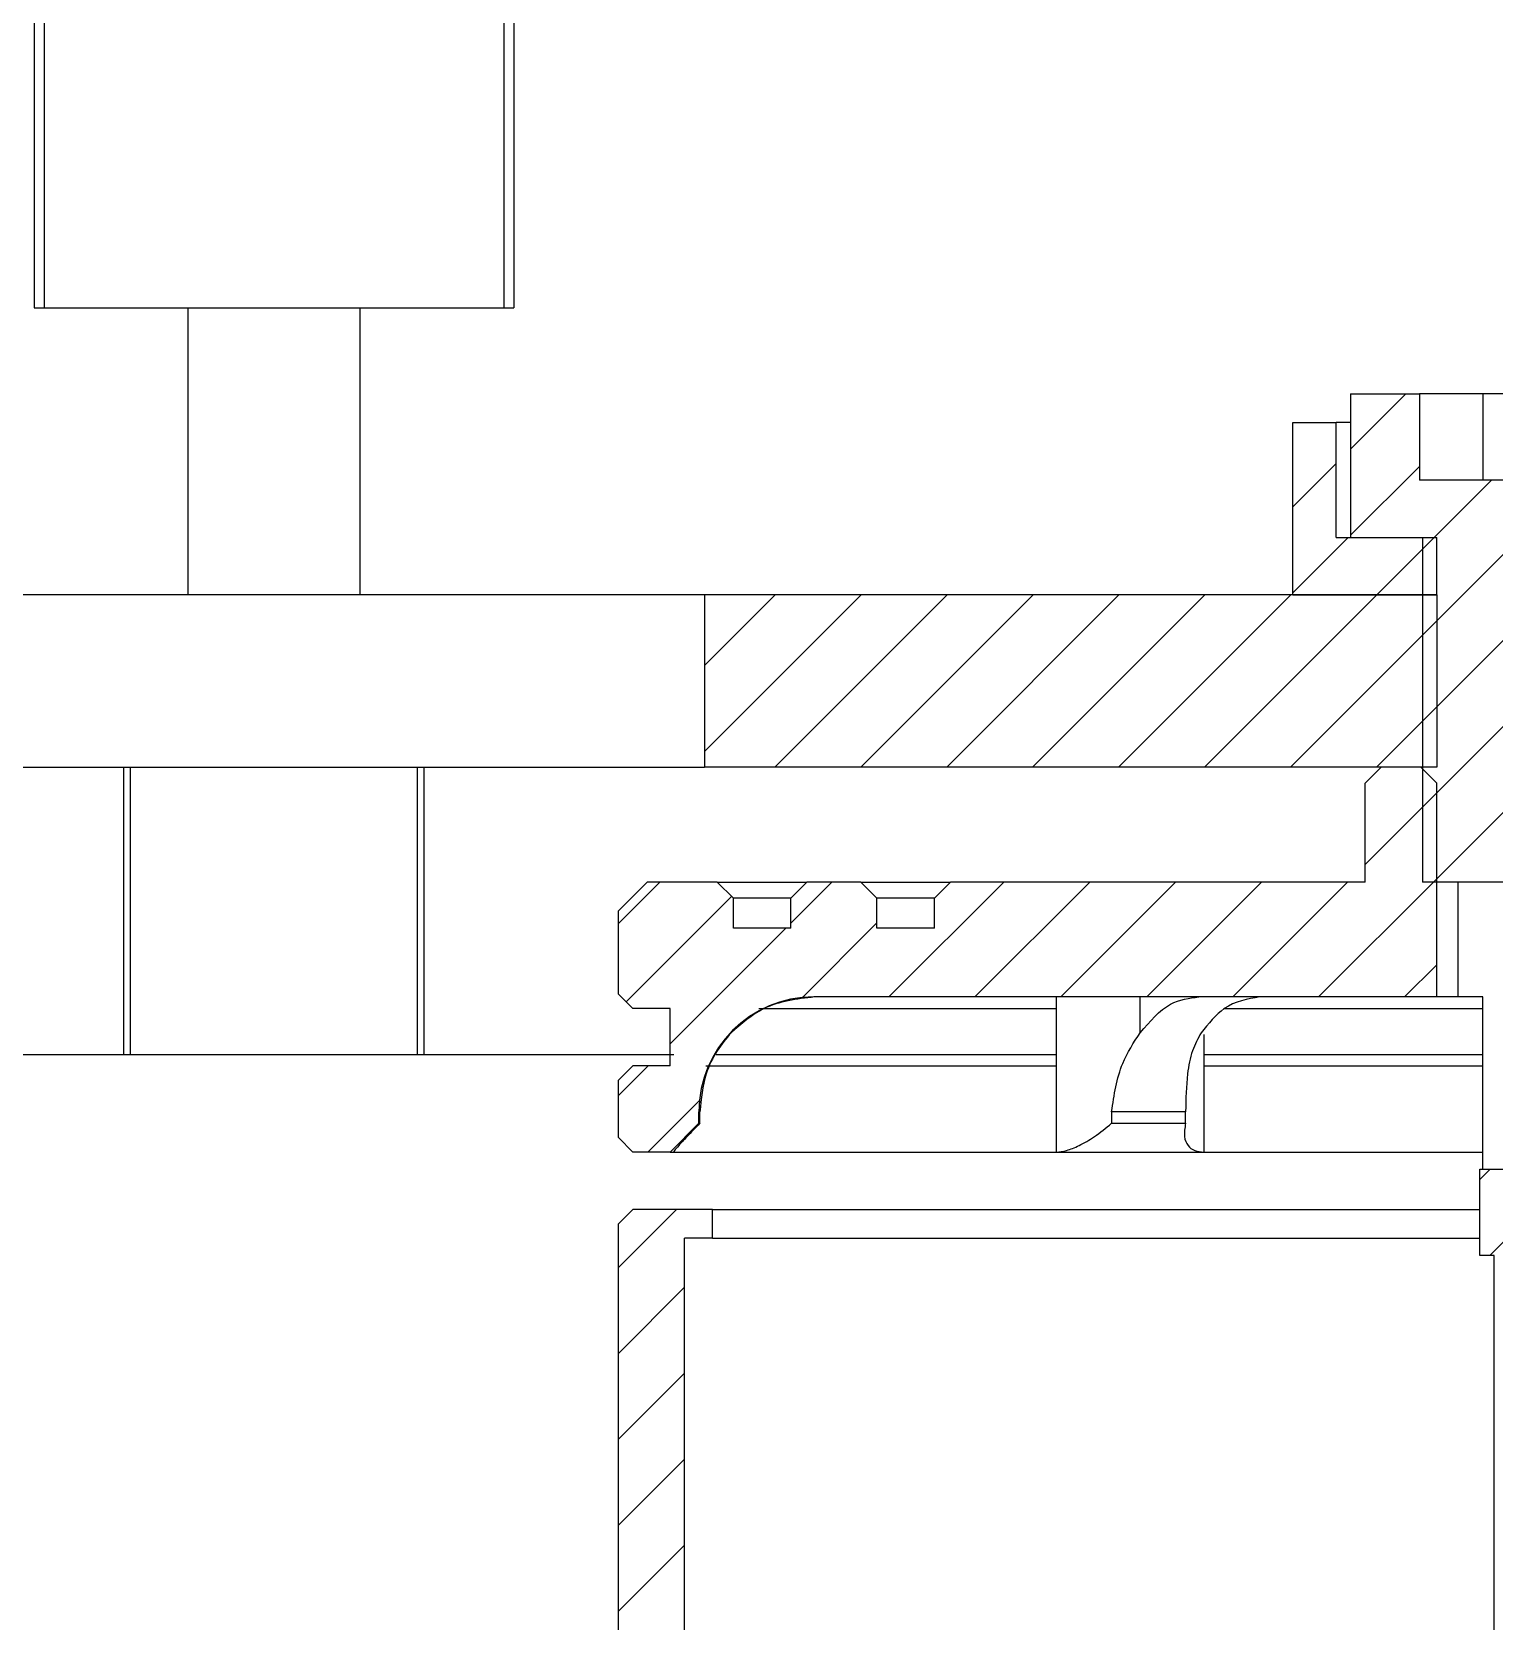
# Model space of a CAD drawing. Header units: millimetres. Extents: x 0 to 1189, y 0 to 841.
# Drawn here: x 561.1 to 637.5, y 613.1 to 696.1 of the extents above; entities that cross this region are included whole.
import ezdxf

# ---------------------------------------------------------------- set-up
doc = ezdxf.new("R2010")
doc.units = ezdxf.units.MM
doc.layers.add('10', color=7, linetype='Continuous')
doc.dimstyles.new('SLDDIMSTYLE0', dxfattribs={"dimtxt": 0.18, "dimasz": 1.016, "dimexe": 0, "dimexo": 0.0625, "dimgap": 0, "dimtad": 0, "dimtih": 1, "dimtoh": 1, "dimdec": 0, "dimrnd": 1e-09, "dimzin": 0, "dimdsep": 46, "dimtxsty": 'Standard', "dimblk1": 'DOT', "dimblk2": 'DOT', "dimsah": 1, "dimcen": 0.09, "dimadec": 0, "dimazin": 0, "dimtfac": 1.016, "dimtdec": 0, "dimtofl": 0, "dimtmove": 0, "dimatfit": 3, "dimldrblk": 'DOT', "dimfxl": 0, "dimfrac": 2, "dimtolj": 1, "dimtzin": 0, "dimarcsym": 0})

# ---------------------------------------------------------------- blocks, each defined once
blk = doc.blocks.new('SW_HATCH_0')
at = {"color": 0, "linetype": 'Continuous', "lineweight": 18}
for p, q in [((117.888, 522), (115.003, 519.114)), ((114.253, 518.364), (111.98, 516.092)), ((118.594, 518.215), (115.003, 514.624)), ((122.369, 517.5), (118.753, 513.884)), ((126.859, 517.5), (118.753, 509.394)), ((114.879, 514.5), (111.98, 511.602)), ((119.369, 514.5), (116.369, 511.5)), ((127.753, 513.904), (118.753, 504.904)), ((84.938, 511.5), (81.253, 507.815)), ((89.428, 511.5), (81.253, 503.325)), ((93.918, 511.5), (84.918, 502.5)), ((98.408, 511.5), (89.408, 502.5)), ((102.898, 511.5), (93.898, 502.5)), ((107.388, 511.5), (98.388, 502.5)), ((111.879, 511.5), (102.879, 502.5)), ((116.369, 511.5), (107.369, 502.5)), ((119.503, 510.144), (111.859, 502.5)), ((127.753, 509.413), (118.753, 500.413)), ((119.503, 505.654), (116.349, 502.5)), ((127.753, 504.923), (119.329, 496.5)), ((119.503, 501.164), (115.753, 497.414)), ((78.918, 496.5), (76.753, 494.334)), ((87.898, 496.5), (85.753, 494.354)), ((96.879, 496.5), (90.879, 490.5)), ((101.369, 496.5), (95.369, 490.5)), ((105.859, 496.5), (99.859, 490.5)), ((110.349, 496.5), (104.349, 490.5)), ((114.839, 496.5), (108.839, 490.5)), ((119.503, 496.674), (113.329, 490.5)), ((82.661, 495.753), (77.155, 490.247)), ((85.498, 494.1), (79.453, 488.054)), ((90.253, 494.364), (86.359, 490.471)), ((119.503, 492.184), (117.819, 490.5)), ((78.298, 486.9), (76.753, 485.354)), ((80.982, 485.093), (78.288, 482.4)), ((122.29, 481.5), (121.753, 480.963)), ((126.78, 481.5), (122.28, 477)), ((79.779, 479.4), (76.753, 476.374)), ((80.203, 475.334), (76.753, 471.884)), ((80.203, 470.844), (76.753, 467.394)), ((80.203, 466.354), (76.753, 462.904)), ((80.203, 461.863), (76.753, 458.413))]:
    blk.add_line(p, q, dxfattribs=at)
blk = doc.blocks.new('_Dot')
at = {"color": 0, "linetype": 'ByBlock', "lineweight": -2}
blk.add_line((-0.5, 0), (-1, 0), dxfattribs=at)
at = {"color": 0, "linetype": 'ByBlock', "const_width": 0.5}
blk.add_lwpolyline([(-0.25, 0, 1), (0.25, 0, 1)], format="xyb", close=True, dxfattribs=at)

msp = doc.modelspace()

# ---------------------------------------------------------------- linework, layer by layer
at = {"color": 7, "linetype": 'Continuous', "lineweight": 25}
for p, q in [((561.191, 696.667), (561.191, 681.667)), ((561.721, 696.667), (561.721, 681.667)), ((585.721, 696.667), (585.721, 681.667)), ((586.251, 696.667), (586.251, 681.667)), ((561.191, 681.667), (561.721, 681.667)), ((561.721, 681.667), (585.721, 681.667)), ((569.221, 681.667), (569.221, 666.667)), ((578.221, 666.667), (578.221, 681.667)), ((585.721, 681.667), (586.251, 681.667)), ((629.971, 677.167), (629.971, 669.667)), ((629.971, 677.167), (633.562, 677.167)), ((633.562, 677.167), (633.562, 672.667)), ((636.876, 677.167), (633.562, 677.167)), ((636.876, 677.167), (636.876, 672.667)), ((641.895, 677.167), (636.876, 677.167)), ((626.949, 666.667), (626.949, 675.667)), ((626.949, 675.667), (629.221, 675.667)), ((629.221, 669.667), (629.221, 675.667)), ((629.971, 675.667), (629.221, 675.667)), ((642.879, 672.667), (633.562, 672.667)), ((629.221, 669.667), (634.471, 669.667)), ((629.971, 669.667), (633.721, 669.667)), ((633.721, 669.667), (633.721, 651.667)), ((634.471, 666.667), (634.471, 669.667)), ((596.221, 666.667), (551.221, 666.667)), ((596.221, 666.667), (596.221, 657.667)), ((634.471, 666.667), (596.221, 666.667)), ((626.949, 666.667), (634.471, 666.667)), ((634.471, 666.667), (634.471, 657.667)), ((551.221, 657.667), (596.221, 657.667)), ((565.88, 642.667), (565.88, 657.667)), ((566.221, 642.667), (566.221, 657.667)), ((581.221, 642.667), (581.221, 657.667)), ((581.561, 642.667), (581.561, 657.667)), ((634.471, 657.667), (596.221, 657.667)), ((630.721, 656.829), (631.559, 657.667)), ((633.633, 657.667), (631.559, 657.667)), ((634.471, 656.829), (633.633, 657.667)), ((630.721, 651.667), (630.721, 656.829)), ((634.471, 645.667), (634.471, 656.829)), ((591.721, 650.167), (593.221, 651.667)), ((596.883, 651.667), (593.221, 651.667)), ((597.721, 650.829), (596.883, 651.667)), ((596.883, 651.667), (601.559, 651.667)), ((600.721, 650.829), (601.559, 651.667)), ((604.383, 651.667), (601.559, 651.667)), ((605.221, 650.829), (604.383, 651.667)), ((604.383, 651.667), (609.059, 651.667)), ((608.221, 650.829), (609.059, 651.667)), ((630.721, 651.667), (609.059, 651.667)), ((642.721, 651.667), (633.721, 651.667)), ((635.573, 651.667), (635.573, 645.667)), ((591.721, 645.817), (591.721, 650.167)), ((597.721, 649.267), (597.721, 650.829)), ((600.721, 649.267), (600.721, 650.829)), ((605.221, 649.267), (605.221, 650.829)), ((608.221, 649.267), (608.221, 650.829)), ((600.721, 649.267), (597.721, 649.267)), ((608.221, 649.267), (605.221, 649.267)), ((592.471, 645.067), (591.721, 645.817)), ((594.421, 645.067), (592.471, 645.067)), ((594.421, 642.067), (594.421, 645.067)), ((599.048, 645.067), (614.588, 645.067)), ((634.471, 645.667), (601.921, 645.667)), ((614.588, 645.667), (614.588, 645.067)), ((614.588, 645.067), (614.588, 642.067)), ((618.969, 643.793), (618.969, 645.667)), ((623.335, 645.067), (636.883, 645.067)), ((635.573, 645.667), (634.471, 645.667)), ((636.883, 645.667), (635.573, 645.667)), ((636.883, 636.667), (636.883, 645.667)), ((622.309, 642.067), (622.309, 643.712)), ((549.502, 642.667), (565.88, 642.667)), ((565.88, 642.667), (566.221, 642.667)), ((566.221, 642.667), (581.221, 642.667)), ((581.221, 642.667), (581.561, 642.667)), ((581.561, 642.667), (594.612, 642.667)), ((596.819, 642.667), (614.588, 642.667)), ((622.309, 642.667), (636.883, 642.667)), ((591.721, 641.317), (592.471, 642.067)), ((594.421, 642.067), (592.471, 642.067)), ((596.283, 642.067), (614.588, 642.067)), ((614.588, 642.067), (614.588, 637.567)), ((622.309, 637.567), (622.309, 642.067)), ((622.309, 642.067), (636.883, 642.067)), ((591.721, 638.317), (591.721, 641.317)), ((595.921, 639.067), (595.921, 639.667)), ((595.972, 639.667), (595.921, 639.667)), ((595.972, 639.067), (595.972, 639.667)), ((621.346, 639.667), (617.478, 639.667)), ((617.478, 639.667), (617.478, 639.067)), ((621.346, 639.067), (621.346, 639.667)), ((594.421, 637.567), (595.921, 639.067)), ((595.921, 639.067), (595.972, 639.067)), ((617.478, 639.067), (621.346, 639.067)), ((592.471, 637.567), (591.721, 638.317)), ((594.421, 637.567), (592.471, 637.567)), ((594.421, 637.567), (594.612, 637.567)), ((594.612, 637.567), (614.588, 637.567)), ((614.588, 637.567), (622.309, 637.567)), ((622.309, 637.567), (636.883, 637.567)), ((636.721, 632.167), (636.721, 636.667)), ((636.721, 636.667), (641.97, 636.667)), ((591.721, 633.817), (592.471, 634.567)), ((596.626, 634.567), (592.471, 634.567)), ((596.626, 633.067), (596.626, 634.567)), ((596.626, 634.567), (636.721, 634.567)), ((591.721, 584.917), (591.721, 633.817)), ((595.171, 584.167), (595.171, 633.067)), ((596.626, 633.067), (595.171, 633.067)), ((596.626, 633.067), (636.721, 633.067)), ((637.471, 632.167), (636.721, 632.167)), ((637.471, 573.667), (637.471, 632.167))]:
    msp.add_line(p, q, dxfattribs=at)
at = {"color": 7, "linetype": 'Continuous', "lineweight": 25, "flags": 128}
for points in [[(600.721, 650.829), (599.171, 650.829), (598.084, 650.829), (597.721, 650.829)], [(608.221, 650.829), (606.625, 650.829), (605.573, 650.829), (605.221, 650.829)]]:
    msp.add_lwpolyline(points, dxfattribs=at)
at = {"color": 7, "linetype": 'Continuous', "lineweight": 25}
msp.add_arc((601.921, 639.667), 6, 90, 180, dxfattribs=at)
for points, knots in [([(601.958, 645.667), (601.036, 645.556), (599.387, 645.357), (598.147, 644.271), (597.6, 643.793)], [0, 0, 0, 0, 0.559717, 1, 1, 1, 1]), ([(618.969, 643.793), (619.473, 644.385), (620.375, 645.445), (621.534, 645.599), (622.046, 645.667)], [0, 0, 0, 0, 0.558537, 1, 1, 1, 1]), ([(625.232, 645.667), (624.581, 645.556), (623.417, 645.357), (622.541, 644.271), (622.155, 643.793)], [0, 0, 0, 0, 0.559717, 1, 1, 1, 1]), ([(597.6, 643.793), (597.347, 643.49), (596.804, 642.841), (596.146, 641.469), (596.037, 640.342), (595.972, 639.667)], [0, 0, 0, 0, 0.259281, 0.556613, 1, 1, 1, 1]), ([(617.478, 639.667), (617.613, 640.546), (617.849, 642.08), (618.634, 643.28), (618.969, 643.793)], [0, 0, 0, 0, 0.572831, 1, 1, 1, 1]), ([(622.155, 643.793), (621.991, 643.49), (621.639, 642.841), (621.385, 641.469), (621.36, 640.342), (621.346, 639.667)], [0, 0, 0, 0, 0.259281, 0.556613, 1, 1, 1, 1]), ([(595.972, 639.067), (595.737, 638.827), (595.307, 638.386), (594.863, 637.906), (594.615, 637.62), (594.613, 637.584), (594.612, 637.567)], [0, 0, 0, 0, 0.316034, 0.580136, 0.797272, 1, 1, 1, 1]), ([(614.588, 637.567), (614.762, 637.584), (615.122, 637.62), (615.827, 637.906), (616.647, 638.386), (617.185, 638.827), (617.478, 639.067)], [0, 0, 0, 0, 0.202716, 0.419864, 0.683947, 1, 1, 1, 1]), ([(621.346, 639.067), (621.307, 638.827), (621.236, 638.386), (621.428, 637.906), (621.78, 637.62), (622.137, 637.584), (622.309, 637.567)], [0, 0, 0, 0, 0.316034, 0.580136, 0.797272, 1, 1, 1, 1])]:
    msp.add_open_spline(points, degree=3, knots=knots, dxfattribs=at)

# ---------------------------------------------------------------- block references
at = {"color": 7, "linetype": 'Continuous', "lineweight": 18}
msp.add_blockref('SW_HATCH_0', (514.968, 155.167), dxfattribs=at)

# ---------------------------------------------------------------- leaders
at = {"layer": '10'}
msp.add_leader([(614.329, 540.819), (838.69, 633.564)], dimstyle='SLDDIMSTYLE0', dxfattribs=at)

doc.saveas('drawing.dxf')
